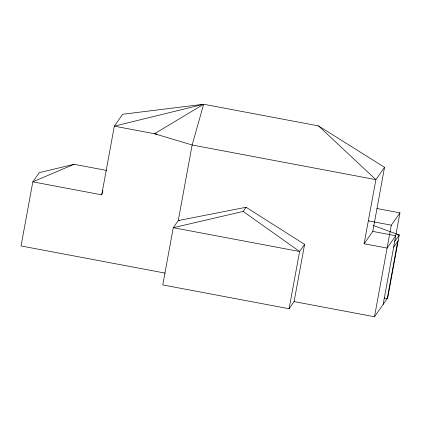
<?xml version="1.0" encoding="UTF-8"?>
<svg xmlns="http://www.w3.org/2000/svg" width="421" height="421" viewBox="0 0 421 421"><rect width="100%" height="100%" fill="white"/><g stroke="black" fill="none" stroke-linecap="round" stroke-linejoin="round"><path stroke-width="0.63" d="M165.179 273.124L21.05 245.953L32.817 181.851L101.724 194.844L114.328 126.163L122.674 114.259L203.653 104.245L318.497 125.895L384.541 167.311L372.78 231.413L364.128 243.748L387.099 248.08L395.751 235.744L372.78 231.413M289.09 308.74L299.594 251.511L304.604 244.364L246.059 207.274L178.272 220.546L173.263 227.687L162.759 284.922L289.09 308.74L294.1 301.599L304.604 244.364M364.128 243.748L375.89 179.646L384.541 167.311M294.1 301.599L374.49 316.755L391.298 225.182L399.95 212.847L376.979 208.516M383.142 304.42L399.95 212.847M397.745 241.344L387.241 298.578L384.11 297.989M101.724 194.844L102.94 190.524M157.075 134.225L114.328 126.163L203.653 104.245L192.139 144.998L178.272 220.546L179.42 220.762M243.149 211.431L299.594 251.511L173.263 227.687L243.149 211.431L246.059 207.274M394.698 241.465L399.25 234.971L373.427 225.53M393.646 247.19L398.203 240.696M374.49 316.755L387.699 297.931L399.25 234.971L397.371 234.618M203.653 104.245L154.523 133.741L192.139 144.998L375.89 179.646L318.497 125.895M74.064 164.29L32.817 181.851L39.264 172.652L74.064 164.29L106.602 170.421M368.328 220.857L391.298 225.182"/></g></svg>
